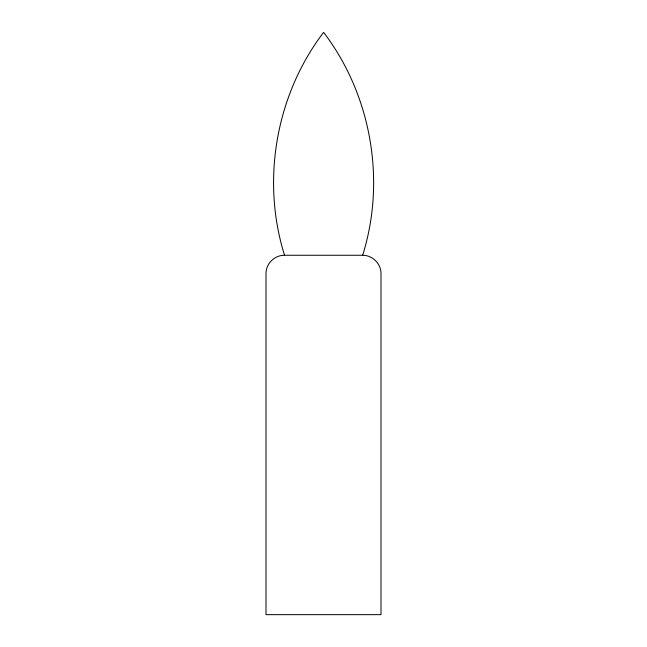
<?xml version="1.0" encoding="UTF-8"?>
<svg xmlns="http://www.w3.org/2000/svg" width="647" height="647" viewBox="0 0 647 647"><rect width="100%" height="100%" fill="white"/><g stroke="black" fill="none" stroke-linecap="round" stroke-linejoin="round"><path stroke-width="0.97" d="M362.652 255.258C386.202 180.295 371.232 94.842 323.597 32.35C275.962 94.842 260.992 180.295 284.551 255.258L362.652 255.258C372.413 255.193 381.059 263.661 381.002 273.455L381.002 614.65L265.998 614.65L265.998 273.455C265.941 263.661 274.587 255.193 284.348 255.258"/></g></svg>
